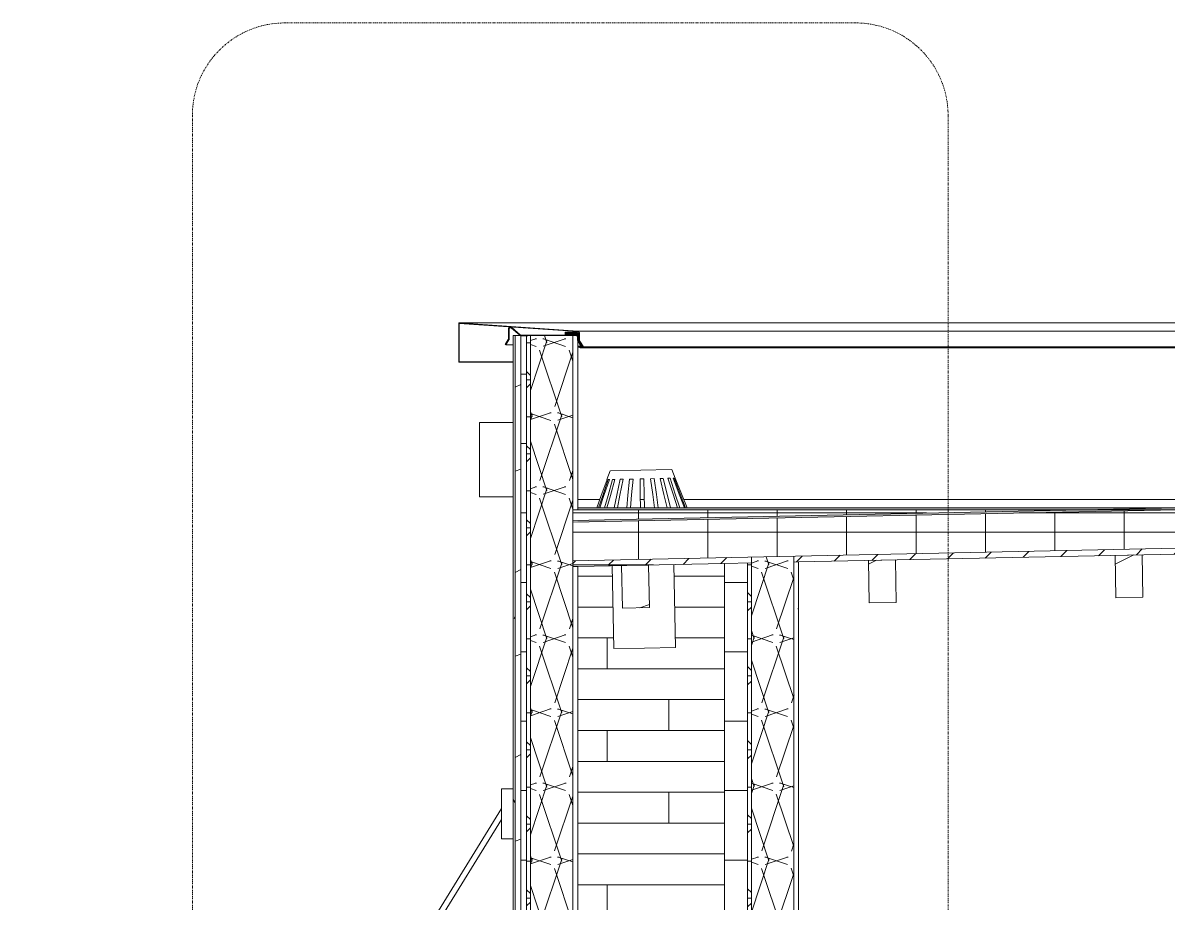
# Model space of a CAD drawing. Header units: inches. Extents: x 9661 to 16490, y -393 to 647.
# Drawn here: x 9917.1 to 10065.6, y 354.4 to 468.5 of the extents above; entities that cross this region are included whole.
import ezdxf

# ---------------------------------------------------------------- set-up
doc = ezdxf.new("R2010")
doc.units = ezdxf.units.IN
doc.header["$MEASUREMENT"] = 0
doc.linetypes.add('Dash Dot 3_16_', pattern=[0.3125, 0.1875, -0.0625, 0, -0.0625])
for name, color, linetype, lineweight in [('0-1', 7, 'Continuous', 5), ('0-3', 55, 'Continuous', 9), ('A-ANNO-SYMB-1', 150, 'Dash Dot 3_16_', 9), ('A-FLOR-2', 8, 'Continuous', 5), ('A-FLOR-9', 192, 'Continuous', 9), ('A-FLOR-MCUT-2', 51, 'Continuous', 9), ('A-FLOR-PATT-1', 45, 'Continuous', 9), ('A-GENM-1', 55, 'Continuous', 9), ('A-ROOF-1', 252, 'Continuous', 13), ('A-ROOF-3', 132, 'Continuous', 9), ('A-ROOF-4', 55, 'Continuous', 9), ('A-ROOF-PATT-1', 45, 'Continuous', 9), ('A-WALL-10', 10, 'Continuous', 9), ('A-WALL-11', 113, 'Continuous', 9), ('A-WALL-5', 55, 'Continuous', 9), ('A-WALL-PATT-1', 55, 'Continuous', 9), ('A-WALL-PATT-2', 45, 'Continuous', 9), ('M-EQPM-1', 55, 'Continuous', 9), ('S-BEAM-1', 45, 'Continuous', 9), ('S-BEAM-2', 7, 'Continuous', 9), ('S-BEAM-3', 55, 'Continuous', 9)]:
    doc.layers.add(name, color=color, linetype=linetype, lineweight=lineweight)
pattern_1 = [(216.87, (11002.345, 87.994), (47.980943, 31.987086), [7.997, -71.971]), (206.565, (11011.941, 83.196), (-15.993714, -15.994133), [17.881, -17.881]), (198.435, (11011.941, 75.199), (-31.98674, -15.99388), [10.115, -40.461])]
pattern_2 = [(0, (10995.947, 72), (0, 9), []), (90, (10995.947, 72), (-9, 6e-16), [])]
pattern_3 = [(0, (10995.947, 72), (0, 4.798), []), (315, (10995.947, 72), (4.798427, 0), [6.786, -6.786]), (45, (10995.947, 72), (4.798427, 0), [6.786, -6.786])]
pattern_4 = [(161.57, (10996.427, 72.48), (-3.8399538, -1.54e-05), [0, -27.322, 3.034, 0]), (18.43, (10995.467, 72.48), (-3.8399538, 1.54e-05), [0, -27.322, 3.034, 0]), (108.43, (10996.427, 72.48), (1.919622, -9.6005246), [9.106, -21.25]), (71.57, (10995.467, 72.48), (1.919622, 9.6005246), [9.106, -21.25])]

# ---------------------------------------------------------------- blocks, each defined once
blk = doc.blocks.new('LVL-Laminated Veneer Lumber - 4X6 S_ PINE - NO_ 1-2291600-BUILDING SECTION - EAST_WEST - LOOKING NORTH')
at = {"layer": 'S-BEAM-1'}
h = blk.add_hatch(dxfattribs=at)
h.set_pattern_fill('FP_15', color=256, style=0, pattern_type=2)
h.set_pattern_definition(pattern_1)
h.paths.add_polyline_path([(9994.89, 392.68), (9998.39, 392.75), (9998.27, 398.25), (9994.77, 398.18), (9994.83, 395.35)], flags=0)
at = {"layer": 'S-BEAM-2'}
for p, q in [((9998.27, 398.25), (9994.77, 398.18)), ((9994.77, 398.18), (9994.89, 392.68)), ((9998.39, 392.75), (9998.27, 398.25)), ((9994.89, 392.68), (9998.39, 392.75))]:
    blk.add_line(p, q, dxfattribs=at)
blk = doc.blocks.new('LVL-Laminated Veneer Lumber - 4X6 S_ PINE - NO_ 1-V27-BUILDING SECTION - EAST_WEST - LOOKING NORTH')
at = {"layer": 'S-BEAM-1'}
h = blk.add_hatch(dxfattribs=at)
h.set_pattern_fill('FP_15', color=256, style=0, pattern_type=2)
h.set_pattern_definition(pattern_1)
h.paths.add_polyline_path([(10026.88, 393.35), (10030.38, 393.42), (10030.27, 398.92), (10026.77, 398.85), (10026.77, 398.66)], flags=0)
at = {"layer": 'S-BEAM-2'}
for p, q in [((10030.27, 398.92), (10026.77, 398.85)), ((10026.77, 398.85), (10026.88, 393.35)), ((10030.38, 393.42), (10030.27, 398.92)), ((10026.88, 393.35), (10030.38, 393.42))]:
    blk.add_line(p, q, dxfattribs=at)
blk = doc.blocks.new('LVL-Laminated Veneer Lumber - 4X6 S_ PINE - NO_ 1-V28-BUILDING SECTION - EAST_WEST - LOOKING NORTH')
at = {"layer": 'S-BEAM-1'}
h = blk.add_hatch(dxfattribs=at)
h.set_pattern_fill('FP_15', color=256, style=0, pattern_type=2)
h.set_pattern_definition(pattern_1)
h.paths.add_polyline_path([(10058.87, 394.02), (10062.37, 394.09), (10062.26, 399.59), (10058.76, 399.51), (10058.78, 398.66)], flags=0)
at = {"layer": 'S-BEAM-2'}
for p, q in [((10062.26, 399.59), (10058.76, 399.51)), ((10062.37, 394.09), (10062.26, 399.59)), ((10058.76, 399.51), (10058.87, 394.02)), ((10058.87, 394.02), (10062.37, 394.09))]:
    blk.add_line(p, q, dxfattribs=at)
blk = doc.blocks.new('CTR - 1st Phase - Structure_rvt-1-BUILDING SECTION - EAST_WEST - LOOKING NORTH')
at = {"layer": '0-3'}
for name in ['LVL-Laminated Veneer Lumber - 4X6 S_ PINE - NO_ 1-V28-BUILDING SECTION - EAST_WEST - LOOKING NORTH', 'LVL-Laminated Veneer Lumber - 4X6 S_ PINE - NO_ 1-2291600-BUILDING SECTION - EAST_WEST - LOOKING NORTH', 'LVL-Laminated Veneer Lumber - 4X6 S_ PINE - NO_ 1-V27-BUILDING SECTION - EAST_WEST - LOOKING NORTH']:
    blk.add_blockref(name, (0, 0), dxfattribs=at)
blk = doc.blocks.new('Basic Wall _ EXT - FIBER CEMENT - SMALL - ___-2145935-BUILDING SECTION - EAST_WEST - LOOKING NORTH')
at = {"layer": 'A-WALL-5'}
for p, q in [((10857.95, 429.66), (9973.63, 429.66)), ((9980.5, 429.11), (9980.36, 429.11)), ((9981.57, 428.04), (9981.63, 428)), ((9987.72, 428.04), (9982.61, 428.04)), ((9988.95, 428.37), (9987.51, 428.37)), ((9988.59, 428.23), (9989.21, 428.23)), ((9989.21, 428.16), (9988.59, 428.16)), ((9989.21, 428.08), (9988.89, 428.08)), ((9989.21, 428.24), (9988.99, 428.24)), ((9989.17, 428.47), (9989, 428.47)), ((9989.22, 428.27), (9989.06, 428.27)), ((10842.51, 428.6), (9989.07, 428.6)), ((9980.69, 426.79), (9979.73, 426.79)), ((9989.47, 426.64), (9989.13, 426.64)), ((9989.48, 426.42), (10842.09, 426.42)), ((9989.69, 426.59), (9989.49, 426.59)), ((9989.67, 426.63), (9989.56, 426.63)), ((10841.78, 426.57), (9989.8, 426.57)), ((9980.69, 424.62), (9980.19, 424.62)), ((9980.69, 424.54), (9980.19, 424.54))]:
    blk.add_line(p, q, dxfattribs=at)
at = {"layer": 'A-WALL-5', "flags": 128}
for points in [[(9980.52, 429.05), (9980.47, 429.09), (9980.41, 429.11), (9980.34, 429.11), (9980.28, 429.1), (9980.22, 429.07), (9980.18, 429.03), (9980.14, 428.98), (9980.11, 428.92), (9980.11, 428.86)], [(9981.79, 428.04), (9981.73, 428.05), (9981.67, 428.07), (9981.62, 428.1)], [(9989.14, 427.83), (9989.13, 427.89), (9989.11, 427.95), (9989.07, 428.01), (9989.01, 428.05), (9988.95, 428.07), (9988.89, 428.08)], [(9989.29, 428.35), (9989.28, 428.41), (9989.26, 428.47), (9989.22, 428.52), (9989.18, 428.56), (9989.12, 428.59), (9989.07, 428.6)], [(9980.11, 427.63), (9980.1, 427.58), (9980.09, 427.54), (9980.07, 427.5)], [(9980.14, 427.45), (9980.16, 427.51), (9980.18, 427.57), (9980.19, 427.63)], [(9989.07, 427.33), (9989.08, 427.28), (9989.11, 427.22)], [(9989.18, 427.26), (9989.16, 427.3), (9989.14, 427.35), (9989.14, 427.39)], [(9989.21, 427.44), (9989.21, 427.38), (9989.23, 427.32), (9989.26, 427.26)], [(9989.33, 427.3), (9989.3, 427.35), (9989.29, 427.39), (9989.29, 427.44)], [(9989.37, 426.44), (9989.43, 426.42), (9989.48, 426.42)], [(9989.53, 426.5), (9989.48, 426.49), (9989.48, 426.49)], [(9989.49, 426.42), (9989.55, 426.43), (9989.61, 426.45)]]:
    blk.add_lwpolyline(points, dxfattribs=at)
blk = doc.blocks.new('Basic Wall _ EXT - FIBER CEMENT - SMALL - ___-2145937-BUILDING SECTION - EAST_WEST - LOOKING NORTH')
at = {"layer": 'A-WALL-10'}
h = blk.add_hatch(color=256, dxfattribs=at)
h.paths.add_polyline_path([(9973.63, 424.54), (9980.19, 424.54), (9980.19, 424.62), (9973.7, 424.62), (9973.7, 429.58), (9989.12, 428.49), (9989.17, 428.47), (9989.21, 428.23), (9989.21, 427.44), (9989.29, 427.44), (9989.24, 428.47), (9989.17, 428.55), (9989.07, 428.6), (9973.63, 429.66), (9973.63, 424.62)], flags=0)
h.paths.add_polyline_path([(9989.49, 426.42), (9989.73, 426.53), (9989.79, 426.59), (9989.29, 427.28), (9989.26, 427.26), (9989.68, 426.59), (9989.5, 426.43)], flags=0)
h.paths.add_polyline_path([(9989.49, 426.42), (9989.33, 426.55), (9989.13, 426.64), (9989.13, 426.56), (9989.48, 426.42)], flags=0)
h.paths.add_polyline_path([(9989.49, 426.59), (9989.56, 426.64), (9989.14, 427.24), (9989.13, 427.19), (9989.49, 426.6)], flags=0)
h.paths.add_polyline_path([(9979.73, 426.79), (9980.14, 427.45), (9980.07, 427.5), (9979.66, 426.84)], flags=0)
h.paths.add_polyline_path([(9989.07, 427.39), (9989.14, 427.39), (9989.11, 427.91), (9989.01, 428.03), (9988.89, 428.08), (9987.72, 428.04), (9987.72, 428), (9989.06, 427.96), (9989.07, 427.39)], flags=0)
h.paths.add_polyline_path([(9980.11, 427.63), (9980.19, 427.63), (9980.21, 428.9), (9980.31, 429.01), (9980.52, 428.95), (9981.6, 428.07), (9981.62, 428.1), (9980.47, 429.06), (9980.23, 429.06), (9980.11, 428.86), (9980.11, 428.52)], flags=0)
h.paths.add_polyline_path([(9981.68, 428), (9981.67, 428.05), (9981.63, 428.01), (9981.67, 428)], flags=0)
h.paths.add_polyline_path([(9988.12, 428.16), (9988.59, 428.16), (9988.59, 428.23), (9987.51, 428.23), (9987.51, 428.37), (9988.95, 428.37), (9989, 428.25), (9989.06, 428.27), (9989, 428.47), (9987.44, 428.44), (9987.44, 428.16), (9987.51, 428.16)], flags=0)
at = {"layer": 'A-WALL-11'}
for p, q in [((9989.07, 428.6), (9973.63, 429.66)), ((9973.63, 429.66), (9973.63, 424.54)), ((9973.7, 424.62), (9973.7, 429.58)), ((9973.7, 429.58), (9989.06, 428.52)), ((9980.11, 428.86), (9980.11, 427.63)), ((9980.19, 427.63), (9980.19, 428.86)), ((9980.47, 428.99), (9981.57, 428.04)), ((9981.62, 428.1), (9980.52, 429.05)), ((9982.61, 428.04), (9981.79, 428.04)), ((9981.79, 427.96), (9982.61, 427.96)), ((9982.61, 427.96), (9982.61, 428.04)), ((9989, 428.47), (9987.44, 428.44)), ((9987.44, 428.44), (9987.44, 428.16)), ((9987.44, 428.16), (9988.59, 428.16)), ((9987.51, 428.37), (9988.94, 428.39)), ((9987.51, 428.23), (9987.51, 428.37)), ((9988.59, 428.23), (9987.51, 428.23)), ((9987.72, 428.08), (9987.72, 428)), ((9988.89, 428.08), (9987.72, 428.08)), ((9988.59, 428.16), (9988.59, 428.23)), ((9988.94, 428.39), (9988.99, 428.24)), ((9988.99, 428.24), (9989.06, 428.27)), ((9989.06, 428.27), (9989, 428.47)), ((9989.14, 427.39), (9989.14, 427.83)), ((9989.21, 428.35), (9989.21, 427.44)), ((9989.29, 427.44), (9989.29, 428.35)), ((9980.07, 427.5), (9979.66, 426.84)), ((9979.66, 426.84), (9979.73, 426.79)), ((9979.73, 426.79), (9980.14, 427.45)), ((9989.13, 426.64), (9989.09, 426.57)), ((9989.09, 426.57), (9989.37, 426.44)), ((9989.11, 427.22), (9989.49, 426.59)), ((9989.4, 426.51), (9989.13, 426.64)), ((9989.56, 426.63), (9989.18, 427.26)), ((9989.26, 427.26), (9989.69, 426.6)), ((9989.8, 426.57), (9989.33, 427.3)), ((9989.49, 426.59), (9989.56, 426.63)), ((9989.69, 426.6), (9989.57, 426.52)), ((9989.61, 426.45), (9989.8, 426.57)), ((9973.63, 424.54), (9980.19, 424.54)), ((9980.19, 424.62), (9973.7, 424.62)), ((9980.19, 424.54), (9980.19, 424.62))]:
    blk.add_line(p, q, dxfattribs=at)
for centre, radius, start, end in [((9980.36, 428.86), 0.25, 49.2771, 180), ((9980.36, 428.86), 0.171, 49.2771, 180), ((9981.79, 428.29), 0.329, 229.2771, 270), ((9981.79, 428.29), 0.25, 229.2771, 270), ((9988.89, 427.83), 0.25, 0, 90), ((9988.89, 427.83), 0.171, 0, 90), ((9989.04, 428.35), 0.171, 0, 82.4457), ((9989.04, 428.35), 0.25, 0, 83.0705), ((9979.86, 427.63), 0.25, 328.2381, 0), ((9979.86, 427.63), 0.329, 328.2381, 0), ((9989.39, 427.39), 0.329, 180, 211.4324), ((9989.39, 427.39), 0.25, 180, 211.4324), ((9989.54, 427.44), 0.329, 180, 212.826), ((9989.54, 427.44), 0.25, 180, 212.826), ((9989.48, 426.67), 0.25, 244.1745, 302.0105), ((9989.48, 426.67), 0.171, 244.1745, 302.0105)]:
    blk.add_arc(centre, radius, start, end, dxfattribs=at)
at = {"layer": 'A-WALL-5'}
for p, q in [((9987.72, 428), (9988.44, 428)), ((9988.44, 428), (9988.89, 428)), ((9989.06, 427.83), (9989.06, 427.39))]:
    blk.add_line(p, q, dxfattribs=at)
blk = doc.blocks.new('Family1 - SCUPPER - east_west-2920096-BUILDING SECTION - EAST_WEST - LOOKING NORTH')
at = {"layer": 'A-GENM-1'}
for p, q in [((9976.31, 407.12), (9976.31, 416.73)), ((9980.69, 416.73), (9976.31, 416.73)), ((9976.31, 407.12), (9980.69, 407.12))]:
    blk.add_line(p, q, dxfattribs=at)
blk = doc.blocks.new('22142613 - Roof Drains - Type A - 15_ Strainer - 8_ Drain-V114-BUILDING SECTION - EAST_WEST - LOOKING NORTH')
at = {"layer": 'M-EQPM-1'}
for p, q in [((9993.27, 410.46), (9992.86, 409.34)), ((9993.33, 410.47), (9997.27, 410.55)), ((9997.27, 410.55), (10001.2, 410.63)), ((10001.71, 409.52), (10001.27, 410.63)), ((9992.86, 409.34), (9992.87, 409.34)), ((9993.02, 409.34), (9993.18, 409.34)), ((9993.6, 409.35), (9993.9, 409.36)), ((9994.56, 409.37), (9994.97, 409.38)), ((9995.78, 409.4), (9996.26, 409.41)), ((9997.15, 409.43), (9997.29, 409.43)), ((9997.29, 409.43), (9997.65, 409.44)), ((9998.52, 409.45), (9998.99, 409.46)), ((9999.76, 409.48), (10000.16, 409.49)), ((10000.76, 409.5), (10001.04, 409.51)), ((10001.43, 409.51), (10001.58, 409.52)), ((10001.71, 409.52), (10001.71, 409.52)), ((9993.52, 398.15), (9993.74, 387.42)), ((10001.74, 387.58), (10001.52, 398.32)), ((9997.74, 387.5), (9993.74, 387.42)), ((10001.74, 387.58), (9997.74, 387.5))]:
    blk.add_line(p, q, dxfattribs=at)
at = {"layer": 'M-EQPM-1', "flags": 128}
for points in [[(9992.87, 409.34), (9992.13, 407.26), (9991.56, 405.68)], [(9991.78, 405.68), (9992.31, 407.26), (9993.02, 409.34)], [(9993.18, 409.34), (9992.47, 407.26), (9991.93, 405.68)], [(9992.55, 405.68), (9993.01, 407.27), (9993.6, 409.35)], [(9993.9, 409.36), (9993.31, 407.28), (9992.85, 405.68)], [(9993.81, 405.68), (9994.14, 407.3), (9994.56, 409.37)], [(9994.97, 409.38), (9994.55, 407.31), (9994.22, 405.68)], [(9995.42, 405.68), (9995.58, 407.33), (9995.78, 409.4)], [(9996.26, 409.41), (9996.06, 407.34), (9995.9, 405.68)], [(9997.23, 405.68), (9997.19, 407.36), (9997.15, 409.43)], [(9997.65, 409.44), (9997.69, 407.37), (9997.73, 405.68)], [(9999.04, 405.68), (9998.8, 407.39), (9998.52, 409.45)], [(9998.99, 409.46), (9999.28, 407.4), (9999.51, 405.68)], [(10000.69, 405.68), (10000.26, 407.42), (9999.76, 409.48)], [(10000.16, 409.49), (10000.66, 407.43), (10001.09, 405.68)], [(10002.02, 405.68), (10001.44, 407.45), (10000.76, 409.5)], [(10001.04, 409.51), (10001.73, 407.45), (10002.31, 405.68)], [(10002.9, 405.68), (10002.22, 407.46), (10001.43, 409.51)], [(10001.58, 409.52), (10002.37, 407.47), (10003.06, 405.68)], [(10003.26, 405.68), (10002.54, 407.47), (10001.71, 409.52)]]:
    blk.add_lwpolyline(points, dxfattribs=at)
blk = doc.blocks.new('Walls 55 - Walls 1-3281905-BUILDING SECTION - EAST_WEST - LOOKING NORTH')
at = {"layer": 'S-BEAM-3'}
for p, q in [((9980.69, 369.25), (9979.2, 369.25)), ((9979.2, 366), (9979.2, 369.25)), ((9979.2, 366.71), (9917.11, 266.18)), ((9979.2, 362.75), (9979.2, 366)), ((9917.75, 265.79), (9979.2, 365.28)), ((9979.2, 362.75), (9980.69, 362.75)), ((9917.43, 265.99), (9917.11, 266.18)), ((9917.75, 265.79), (9917.43, 265.99))]:
    blk.add_line(p, q, dxfattribs=at)

msp = doc.modelspace()

# ---------------------------------------------------------------- hatches: boundary and pattern name
at = {"layer": 'A-FLOR-2'}
msp.add_hatch(color=256, dxfattribs=at).paths.add_polyline_path([(9989.0644, 403.8131), (10452.0394, 413.4584), (10452.0394, 413.7085), (9989.0644, 404.0631)], flags=0)
at = {"layer": 'A-FLOR-PATT-1'}
h = msp.add_hatch(dxfattribs=at)
h.set_pattern_fill('FP_7', color=256, style=0, pattern_type=2)
h.set_pattern_definition(pattern_2)
h.paths.add_polyline_path([(9988.4394, 398.799), (10452.0394, 408.4573), (10452.0394, 413.4584), (9989.0644, 403.8131), (9997.2507, 402.5228), (9988.4394, 402.5228), (9988.4394, 399.2813)], flags=0)
h.paths.add_polyline_path([(9988.4394, 402.5228), (9988.7148, 403.8058), (9988.4394, 403.7728)], flags=0)
h = msp.add_hatch(dxfattribs=at)
h.set_pattern_fill('FP_4', color=256, style=0, pattern_type=2)
h.set_pattern_definition(pattern_3)
h.paths.add_polyline_path([(9988.4394, 398.0488), (10011.5894, 398.5311), (10011.5894, 399.2813), (9988.4394, 398.799), (9988.4394, 398.0618)], flags=0)
h.paths.add_polyline_path([(10017.0894, 398.6457), (10452.0394, 407.7072), (10452.0394, 408.4573), (10017.0894, 399.3959), (10017.0894, 398.6587)], flags=0)
at = {"layer": 'A-ROOF-1'}
msp.add_hatch(color=256, dxfattribs=at).paths.add_polyline_path([(10012.7695, 405.4347), (10054.9001, 405.4347), (10064.8227, 405.6848), (9989.0644, 405.6848), (9989.0644, 405.4347), (10002.9114, 405.4347)], flags=0)
at = {"layer": 'A-ROOF-PATT-1'}
h = msp.add_hatch(dxfattribs=at)
h.set_pattern_fill('FP_7', color=256, style=0, pattern_type=2)
h.set_pattern_definition(pattern_2)
h.paths.add_polyline_path([(9988.4394, 402.5228), (9997.2507, 402.5228), (9989.0644, 403.8131), (9989.0644, 404.0631), (10054.9001, 405.4347), (9988.4394, 405.4347), (9988.4394, 403.8001), (9988.7077, 403.7728)], flags=0)
at = {"layer": 'A-WALL-PATT-1'}
h = msp.add_hatch(dxfattribs=at)
h.set_pattern_fill('FP_17', color=256, style=0, pattern_type=2)
h.set_pattern_definition([(0, (9984.877, 136.8), (0, 4), []), (90, (9984.877, 136.8), (-8, 8), [4, -28]), (90, (10000.877, 140.8), (-8, 8), [4, -28])])
h.paths.add_polyline_path([(9993.0534, 110), (10008.8394, 110), (10008.8394, 228), (9989.0644, 228), (9989.0644, 110)], flags=0)
h.paths.add_polyline_path([(10008.0894, 234.25), (10008.0894, 398.4582), (10001.519, 398.3213), (10001.7399, 387.5841), (9993.7408, 387.4607), (9993.5207, 398.1547), (9989.0644, 398.0488), (9989.0644, 234.25), (9993.0534, 234.25)], flags=0)
at = {"layer": 'A-WALL-PATT-2'}
h = msp.add_hatch(dxfattribs=at)
h.set_pattern_fill('FP_3', color=256, style=0, pattern_type=2)
h.set_pattern_definition([(0, (10995.947, 72), (15.36, 3.84), [1.267, -10.253, 1.267, -10.253, -61.44]), (0, (10995.947, 72), (15.36, 3.84), [-23.04, 1.267, -21.773, 1.267, -10.253, -26.88]), (0, (10995.947, 72), (15.36, 3.84), [-57.6, 1.267, -6.413, 1.267, -17.933]), (120, (11001.707, 73.92), (-11.005538, 11.38215), [1.267, -10.253, 1.267, -10.253, -61.44]), (120, (11001.707, 73.92), (-11.005538, 11.38215), [-23.04, 1.267, -21.773, 1.267, -10.253, -26.88]), (120, (11001.707, 73.92), (-11.005538, 11.38215), [-57.6, 1.267, -6.413, 1.267, -17.933]), (240, (11003.627, 81.6), (-4.354462, -15.22215), [1.267, -10.253, 1.267, -10.253, -61.44]), (240, (11003.627, 81.6), (-4.354462, -15.22215), [-23.04, 1.267, -21.773, 1.267, -10.253, -26.88]), (240, (11003.627, 81.6), (-4.354462, -15.22215), [-57.6, 1.267, -6.413, 1.267, -17.933])])
h.paths.add_polyline_path([(9980.6894, 349.5), (9980.9394, 349.5), (9980.9394, 428), (9980.6894, 428), (9980.6894, 353.4812)], flags=0)
h = msp.add_hatch(dxfattribs=at)
h.set_pattern_fill('FP_6', color=256, style=0, pattern_type=2)
h.set_pattern_definition([(216.87, (11005.547, 96), (71.999914, 48.000129), [12, -108]), (206.565, (11019.947, 88.8), (-23.99974, -23.9997), [26.833, -26.833]), (198.435, (11019.947, 76.8), (-47.999875, -23.999517), [15.179, -60.716])])
h.paths.add_polyline_path([(9981.6894, 349.5), (9981.6894, 428), (9980.9394, 428), (9980.9394, 349.5)], flags=0)
h = msp.add_hatch(dxfattribs=at)
h.set_pattern_fill('FP_7', color=256, style=0, pattern_type=2)
h.set_pattern_definition(pattern_2)
h.paths.add_polyline_path([(9981.6894, 349.5), (9982.4394, 349.5), (9982.4394, 428), (9981.6894, 428), (9981.6894, 353.4812)], flags=0)
h = msp.add_hatch(dxfattribs=at)
h.set_pattern_fill('FP_4', color=256, style=0, pattern_type=2)
h.set_pattern_definition(pattern_3)
h.paths.add_polyline_path([(9982.4394, 349.5), (9982.9394, 349.5), (9982.9394, 428), (9982.4394, 428), (9982.4394, 353.4812)], flags=0)
h = msp.add_hatch(dxfattribs=at)
h.set_pattern_fill('FP_1', color=256, style=0, pattern_type=2)
h.set_pattern_definition(pattern_4)
h.paths.add_polyline_path([(9988.4394, 349.5), (9988.4394, 428), (9982.9394, 428), (9982.9394, 349.5), (9983.1953, 349.5)], flags=0)
h = msp.add_hatch(dxfattribs=at)
h.set_pattern_fill('FP_7', color=256, style=0, pattern_type=2)
h.set_pattern_definition(pattern_2)
h.paths.add_polyline_path([(10008.0894, 228.75), (10011.0894, 228.75), (10011.0894, 398.5207), (10008.0894, 398.4582), (10008.0894, 230.0997)], flags=0)
h = msp.add_hatch(dxfattribs=at)
h.set_pattern_fill('FP_4', color=256, style=0, pattern_type=2)
h.set_pattern_definition(pattern_3)
h.paths.add_polyline_path([(10011.5894, 228), (10011.5894, 398.5311), (10011.0894, 398.5207), (10011.0894, 228)], flags=0)
h = msp.add_hatch(dxfattribs=at)
h.set_pattern_fill('FP_1', color=256, style=0, pattern_type=2)
h.set_pattern_definition(pattern_4)
h.paths.add_polyline_path([(10017.0894, 228), (10017.0894, 399.3959), (10011.5894, 399.2813), (10011.5894, 228)], flags=0)
h = msp.add_hatch(dxfattribs=at)
h.set_pattern_fill('FP_5', color=256, style=0, pattern_type=2)
h.set_pattern_definition([(0, (10995.947, 72), (30.72, 7.68), [1.267, -21.773, 1.267, -21.773, -122.88]), (0, (10995.947, 72), (30.72, 7.68), [-46.08, 1.267, -44.813, 1.267, -21.773, -53.76]), (0, (10995.947, 72), (30.72, 7.68), [-115.2, 1.267, -14.093, 1.267, -37.133]), (120, (11007.467, 75.84), (-22.011075, 22.7643), [1.267, -21.773, 1.267, -21.773, -122.88]), (120, (11007.467, 75.84), (-22.011075, 22.7643), [-46.08, 1.267, -44.813, 1.267, -21.773, -53.76]), (120, (11007.467, 75.84), (-22.011075, 22.7643), [-115.2, 1.267, -14.093, 1.267, -37.133]), (240, (11011.307, 91.2), (-8.708925, -30.4443), [1.267, -21.773, 1.267, -21.773, -122.88]), (240, (11011.307, 91.2), (-8.708925, -30.4443), [-46.08, 1.267, -44.813, 1.267, -21.773, -53.76]), (240, (11011.307, 91.2), (-8.708925, -30.4443), [-115.2, 1.267, -14.093, 1.267, -37.133])])
h.paths.add_polyline_path([(10017.0894, 228), (10017.7144, 228), (10017.7144, 398.6587), (10017.0894, 398.6457), (10017.0894, 239.8244)], flags=0)

# ---------------------------------------------------------------- linework, layer by layer
at = {"layer": 'A-ANNO-SYMB-1'}
for p, q in [((10025.1104, 468.5459), (9951.0889, 468.5459)), ((9939.0889, 456.5459), (9939.0889, -163.2719)), ((10037.1104, -163.2719), (10037.1104, 456.5459))]:
    msp.add_line(p, q, dxfattribs=at)
for centre, start, end in [((9951.0889, 456.5459), 90, 180), ((10025.1104, 456.5459), 0, 90)]:
    msp.add_arc(centre, 12, start, end, dxfattribs=at)
at = {"layer": 'A-FLOR-9'}
for p, q in [((10470.0394, 414.0835), (9988.4394, 404.0501)), ((10017.7144, 398.6587), (10452.0394, 407.7072)), ((9989.0644, 398.0618), (10008.0894, 398.4582))]:
    msp.add_line(p, q, dxfattribs=at)
at = {"layer": 'A-FLOR-MCUT-2'}
for p, q in [((10452.0394, 413.4584), (9988.4394, 403.8001)), ((10452.0394, 408.4573), (9988.4394, 398.799))]:
    msp.add_line(p, q, dxfattribs=at)
at = {"layer": 'A-ROOF-3'}
for p, q in [((10103.3194, 405.6848), (9989.0644, 405.6848)), ((9989.0644, 405.6848), (9989.0644, 405.4347)), ((10103.3169, 405.4347), (9988.4394, 405.4347)), ((9988.4394, 405.4347), (9988.4394, 402.5228)), ((9988.4394, 402.5228), (10168.6894, 402.5228))]:
    msp.add_line(p, q, dxfattribs=at)
at = {"layer": 'A-ROOF-4'}
for p, q in [((10064.8227, 405.6848), (10233.1888, 409.1491)), ((9989.0644, 406.7728), (9991.9534, 406.7728)), ((9997.2034, 406.7728), (9997.7035, 406.7728)), ((10002.8203, 406.7728), (10117.6997, 406.7728))]:
    msp.add_line(p, q, dxfattribs=at)
at = {"layer": 'A-WALL-11'}
for p, q in [((9980.6894, 428), (9980.6894, 109.25)), ((9989.0644, 428), (9980.6894, 428)), ((9980.9394, 428), (9980.9394, 228)), ((9981.6894, 428), (9981.6894, 228.75)), ((9982.4394, 428), (9982.4394, 228.75)), ((9982.9394, 428), (9982.9394, 228.75)), ((9988.4394, 428), (9988.4394, 405.6848)), ((9989.0644, 405.6848), (9989.0644, 428)), ((9988.4394, 405.4347), (9988.4394, 405.6848)), ((9988.4394, 404.0501), (9988.4394, 234.25)), ((10011.5894, 398.5311), (10008.0894, 398.4582)), ((10008.0894, 398.4582), (10008.0894, 228.75)), ((10011.0894, 398.5207), (10011.0894, -3.625)), ((10011.5894, 399.2813), (10011.5894, -3)), ((10017.0894, 399.3959), (10017.0894, 0.375)), ((10017.7144, 398.6587), (10017.0894, 398.6457)), ((10017.7144, -3), (10017.7144, 398.6587)), ((9989.0644, 398.0618), (9988.4394, 398.0488)), ((9989.0644, 234.25), (9989.0644, 398.0618))]:
    msp.add_line(p, q, dxfattribs=at)

# ---------------------------------------------------------------- block references
at = {"layer": '0-1'}
msp.add_blockref('CTR - 1st Phase - Structure_rvt-1-BUILDING SECTION - EAST_WEST - LOOKING NORTH', (0, 0), dxfattribs=at)
at = {"layer": 'A-GENM-1'}
msp.add_blockref('Family1 - SCUPPER - east_west-2920096-BUILDING SECTION - EAST_WEST - LOOKING NORTH', (0, 0), dxfattribs=at)
at = {"layer": 'A-WALL-5'}
for name in ['Basic Wall _ EXT - FIBER CEMENT - SMALL - ___-2145935-BUILDING SECTION - EAST_WEST - LOOKING NORTH', 'Basic Wall _ EXT - FIBER CEMENT - SMALL - ___-2145937-BUILDING SECTION - EAST_WEST - LOOKING NORTH']:
    msp.add_blockref(name, (0, 0), dxfattribs=at)
at = {"layer": 'M-EQPM-1'}
msp.add_blockref('22142613 - Roof Drains - Type A - 15_ Strainer - 8_ Drain-V114-BUILDING SECTION - EAST_WEST - LOOKING NORTH', (0, 0), dxfattribs=at)
at = {"layer": 'S-BEAM-3'}
msp.add_blockref('Walls 55 - Walls 1-3281905-BUILDING SECTION - EAST_WEST - LOOKING NORTH', (0, 0), dxfattribs=at)

doc.saveas('drawing.dxf')
